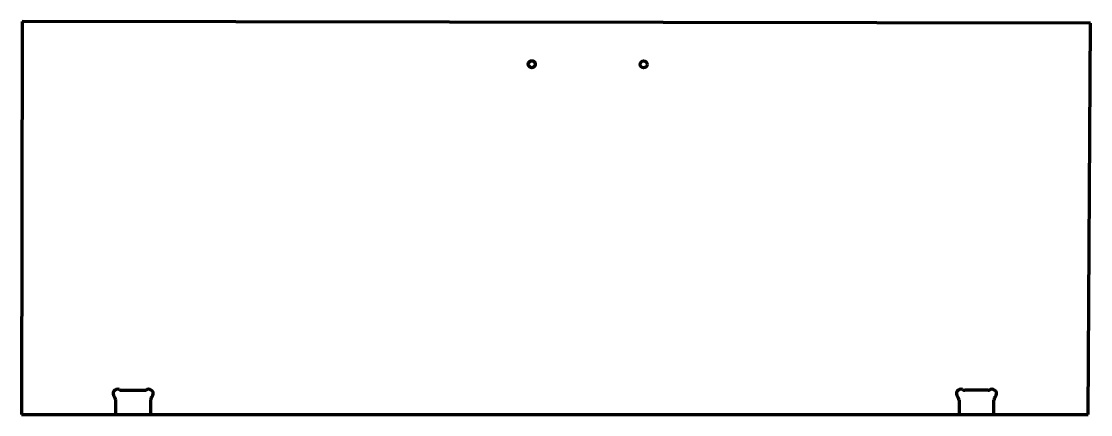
# Model space of a CAD drawing. Header units: inches. Extents: x 0 to 76.5, y 0.1 to 28.3.
import ezdxf

# ---------------------------------------------------------------- set-up
doc = ezdxf.new("R2010")
doc.units = ezdxf.units.IN
doc.header["$MEASUREMENT"] = 0
doc.layers.add('1', color=7, linetype='Continuous')

msp = doc.modelspace()

# ---------------------------------------------------------------- linework, layer by layer
at = {"color": 7, "lineweight": 90}
for p, q in [((0.046, 28.25), (0, 0.125)), ((76.546, 28.125), (0.046, 28.25)), ((76.375, 0.125), (76.546, 28.125)), ((0, 0.125), (76.375, 0.125))]:
    msp.add_line(p, q, dxfattribs=at)
at = {"layer": '1', "color": 7, "lineweight": 90}
for p, q in [((7.161, 1.875), (8.839, 1.875)), ((69.214, 1.875), (67.537, 1.875)), ((6.75, 0.125), (6.75, 1.153)), ((9.25, 1.153), (9.25, 0.125)), ((67.125, 1.153), (67.125, 0.125)), ((69.625, 0.125), (69.625, 1.153))]:
    msp.add_line(p, q, dxfattribs=at)
at = {"layer": '1', "color": 1, "lineweight": 90}
for centre in [(36.541, 25.19), (44.541, 25.177)]:
    msp.add_circle(centre, 0.25, dxfattribs=at)
at = {"layer": '1', "color": 7, "lineweight": 90}
for centre, radius, start, end in [((6.875, 1.625), 0.312, 65.38002, 223.34176), ((7.161, 2.25), 0.375, 245.38002, 270), ((8.839, 2.25), 0.375, 270, 294.61998), ((9.125, 1.625), 0.312, 316.65824, 114.61998), ((67.25, 1.625), 0.312, 65.38002, 223.34176), ((67.537, 2.25), 0.375, 245.38002, 270), ((69.214, 2.25), 0.375, 270, 294.61998), ((69.5, 1.625), 0.312, 316.65824, 114.61998), ((6.375, 1.153), 0.375, 360, 43.34176), ((9.625, 1.153), 0.375, 136.65824, 180), ((66.75, 1.153), 0.375, 360, 43.34176), ((70, 1.153), 0.375, 136.65824, 180)]:
    msp.add_arc(centre, radius, start, end, dxfattribs=at)

doc.saveas('drawing.dxf')
